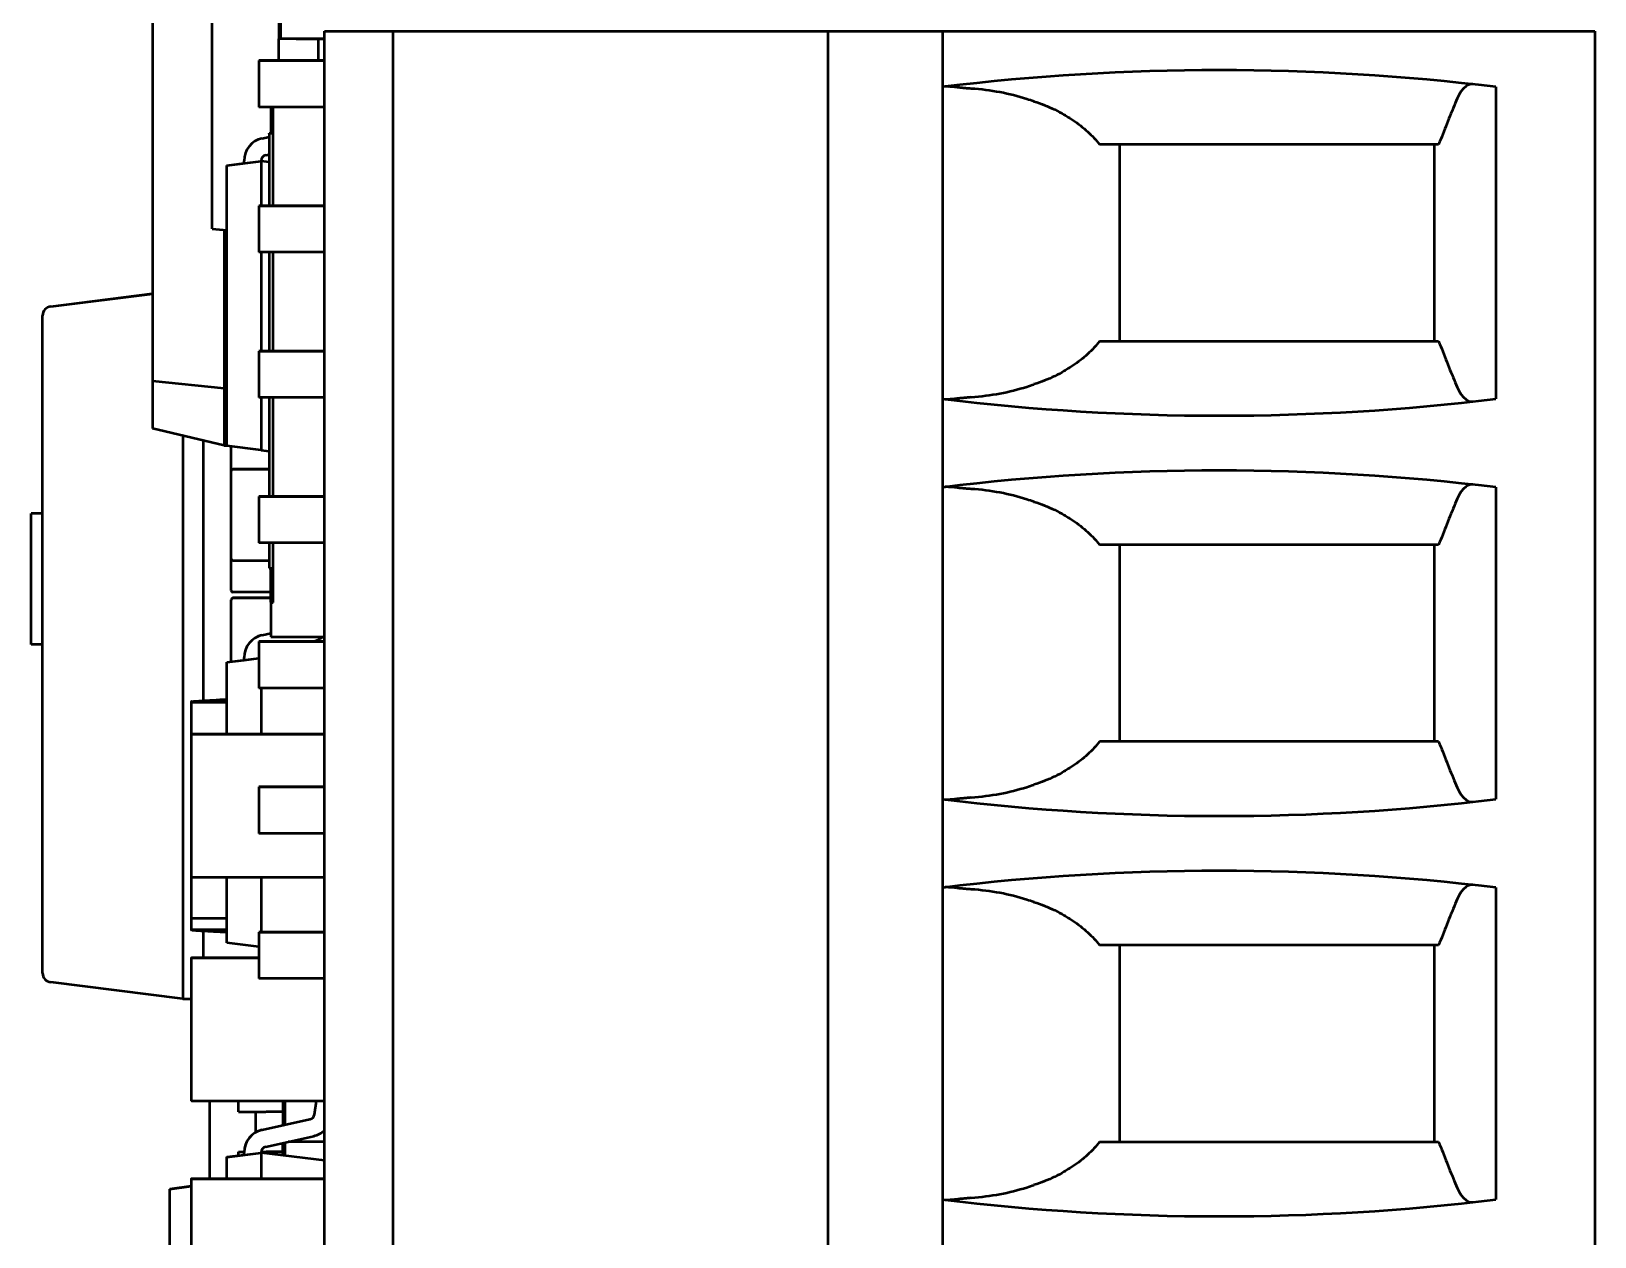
# Model space of a CAD drawing. Header units: millimetres. Extents: x 3100 to 5091, y 868 to 1900.
# Drawn here: x 3466.28 to 3479.94, y 1652.4 to 1662.94 of the extents above; entities that cross this region are included whole.
import ezdxf

# ---------------------------------------------------------------- set-up
doc = ezdxf.new("R2010")
doc.units = ezdxf.units.MM
doc.header["$LTSCALE"] = 1.8
doc.layers.add('외형선(ISO)', color=7, linetype='Continuous', lineweight=50)

msp = doc.modelspace()

# ---------------------------------------------------------------- linework, layer by layer
at = {"layer": '외형선(ISO)'}
for p, q in [((3467.337, 1664.936), (3467.337, 1659.876)), ((3467.857, 1661.21), (3467.857, 1664.081)), ((3468.441, 1663.544), (3468.441, 1662.87)), ((3468.455, 1663.544), (3468.455, 1662.87)), ((3468.84, 1662.936), (3469.14, 1662.936)), ((3468.84, 1648.736), (3468.84, 1662.936)), ((3469.14, 1662.936), (3469.44, 1662.936)), ((3469.44, 1648.736), (3469.44, 1662.936)), ((3469.44, 1662.936), (3473.24, 1662.936)), ((3473.24, 1648.736), (3473.24, 1662.936)), ((3473.24, 1662.936), (3473.74, 1662.936)), ((3473.74, 1662.936), (3473.94, 1662.936)), ((3473.94, 1662.936), (3474.24, 1662.936)), ((3474.24, 1662.936), (3479.94, 1662.936)), ((3474.24, 1662.936), (3474.24, 1648.736)), ((3479.94, 1662.936), (3479.94, 1648.736)), ((3468.455, 1662.87), (3468.441, 1662.87)), ((3468.441, 1662.68), (3468.441, 1662.87)), ((3468.591, 1662.87), (3468.455, 1662.87)), ((3468.84, 1662.87), (3468.787, 1662.87)), ((3468.787, 1662.68), (3468.787, 1662.87)), ((3468.84, 1662.68), (3468.266, 1662.68)), ((3468.266, 1662.68), (3468.84, 1662.68)), ((3468.266, 1662.68), (3468.266, 1662.274)), ((3468.266, 1662.68), (3468.266, 1662.68)), ((3468.266, 1662.68), (3468.84, 1662.68)), ((3468.84, 1662.68), (3468.266, 1662.68)), ((3468.266, 1662.68), (3468.266, 1662.68)), ((3468.266, 1662.68), (3468.266, 1662.68)), ((3479.076, 1662.45), (3479.076, 1659.723)), ((3468.84, 1662.274), (3468.266, 1662.274)), ((3468.372, 1662.274), (3468.372, 1662.044)), ((3468.392, 1662.043), (3468.392, 1662.274)), ((3468.294, 1662), (3468.357, 1662.014)), ((3468.294, 1662), (3468.357, 1662.014)), ((3468.294, 1662), (3468.357, 1662.014)), ((3468.294, 1662), (3468.357, 1662.014)), ((3468.294, 1662), (3468.357, 1662.014)), ((3468.294, 1662), (3468.357, 1662.014)), ((3468.294, 1662), (3468.357, 1662.014)), ((3468.294, 1662), (3468.357, 1662.014)), ((3468.357, 1662.044), (3468.372, 1662.044)), ((3468.357, 1662.043), (3468.357, 1662.044)), ((3468.392, 1662.043), (3468.357, 1662.043)), ((3468.357, 1662.043), (3468.357, 1661.41)), ((3468.372, 1662.044), (3468.392, 1662.044)), ((3468.392, 1661.41), (3468.392, 1662.043)), ((3475.79, 1660.226), (3475.79, 1661.946)), ((3478.54, 1660.226), (3478.54, 1661.946)), ((3467.987, 1661.764), (3468.287, 1661.8)), ((3468.137, 1661.805), (3468.137, 1661.805)), ((3468.137, 1661.782), (3468.137, 1661.805)), ((3468.137, 1661.805), (3468.137, 1661.805)), ((3468.137, 1661.805), (3468.137, 1661.805)), ((3468.137, 1661.805), (3468.137, 1661.805)), ((3468.137, 1661.805), (3468.137, 1661.805)), ((3468.137, 1661.805), (3468.137, 1661.805)), ((3468.137, 1661.805), (3468.137, 1661.805)), ((3468.137, 1661.782), (3468.287, 1661.801)), ((3468.287, 1661.801), (3468.287, 1661.805)), ((3468.287, 1661.8), (3468.287, 1661.801)), ((3468.357, 1661.793), (3468.287, 1661.801)), ((3468.357, 1661.792), (3468.287, 1661.8)), ((3468.287, 1661.8), (3468.287, 1661.41)), ((3468.327, 1661.854), (3468.357, 1661.86)), ((3467.987, 1661.764), (3468.137, 1661.783)), ((3467.987, 1659.311), (3467.987, 1661.764)), ((3467.987, 1661.764), (3467.987, 1661.764)), ((3468.84, 1661.41), (3468.266, 1661.41)), ((3468.266, 1661.41), (3468.84, 1661.41)), ((3468.266, 1661.41), (3468.266, 1661.004)), ((3468.266, 1661.41), (3468.266, 1661.41)), ((3468.266, 1661.41), (3468.84, 1661.41)), ((3468.84, 1661.41), (3468.266, 1661.41)), ((3468.266, 1661.41), (3468.266, 1661.41)), ((3468.266, 1661.41), (3468.266, 1661.41)), ((3467.857, 1661.21), (3467.987, 1661.196)), ((3467.962, 1661.198), (3467.962, 1659.814)), ((3468.84, 1661.004), (3468.266, 1661.004)), ((3468.287, 1661.004), (3468.287, 1660.14)), ((3468.357, 1661.004), (3468.357, 1660.14)), ((3468.392, 1660.14), (3468.392, 1661.004)), ((3466.447, 1660.53), (3467.337, 1660.643)), ((3466.447, 1660.53), (3467.337, 1660.642)), ((3466.377, 1660.45), (3466.377, 1660.451)), ((3466.377, 1654.701), (3466.377, 1660.45)), ((3468.84, 1660.14), (3468.266, 1660.14)), ((3468.266, 1660.14), (3468.84, 1660.14)), ((3468.266, 1660.14), (3468.266, 1659.734)), ((3468.266, 1660.14), (3468.266, 1660.14)), ((3468.266, 1660.14), (3468.84, 1660.14)), ((3468.84, 1660.14), (3468.266, 1660.14)), ((3468.266, 1660.14), (3468.266, 1660.14)), ((3468.266, 1660.14), (3468.266, 1660.14)), ((3467.962, 1659.814), (3467.337, 1659.876)), ((3467.337, 1659.876), (3467.337, 1659.464)), ((3467.962, 1659.814), (3467.962, 1659.314)), ((3467.987, 1659.814), (3467.962, 1659.814)), ((3468.84, 1659.734), (3468.266, 1659.734)), ((3468.287, 1659.734), (3468.287, 1659.274)), ((3468.357, 1659.734), (3468.357, 1658.87)), ((3468.392, 1658.87), (3468.392, 1659.734)), ((3467.962, 1659.314), (3467.337, 1659.464)), ((3467.603, 1659.4), (3467.603, 1654.476)), ((3467.783, 1657.084), (3467.783, 1659.357)), ((3467.962, 1659.314), (3467.987, 1659.314)), ((3468.287, 1659.274), (3467.987, 1659.311)), ((3468.025, 1659.093), (3468.025, 1659.306)), ((3468.287, 1659.274), (3468.357, 1659.266)), ((3468.025, 1659.093), (3468.025, 1659.093)), ((3468.025, 1658.325), (3468.025, 1659.093)), ((3468.357, 1659.109), (3468.041, 1659.109)), ((3468.041, 1659.109), (3468.357, 1659.109)), ((3468.041, 1659.109), (3468.041, 1659.109)), ((3468.357, 1659.109), (3468.041, 1659.109)), ((3468.041, 1659.109), (3468.041, 1659.109)), ((3479.076, 1658.95), (3479.076, 1656.223)), ((3468.84, 1658.87), (3468.266, 1658.87)), ((3468.266, 1658.87), (3468.84, 1658.87)), ((3468.266, 1658.87), (3468.266, 1658.464)), ((3468.266, 1658.87), (3468.266, 1658.87)), ((3468.266, 1658.87), (3468.84, 1658.87)), ((3468.84, 1658.87), (3468.266, 1658.87)), ((3468.266, 1658.87), (3468.266, 1658.87)), ((3468.266, 1658.87), (3468.266, 1658.87)), ((3466.377, 1658.719), (3466.277, 1658.719)), ((3466.277, 1658.719), (3466.277, 1658.719)), ((3466.377, 1658.719), (3466.277, 1658.719)), ((3466.277, 1657.576), (3466.277, 1658.719)), ((3466.377, 1658.719), (3466.277, 1658.719)), ((3466.277, 1658.719), (3466.277, 1658.719)), ((3466.377, 1658.719), (3466.277, 1658.719)), ((3466.277, 1658.719), (3466.277, 1658.719)), ((3468.84, 1658.464), (3468.266, 1658.464)), ((3468.357, 1658.464), (3468.357, 1658.243)), ((3468.392, 1658.243), (3468.392, 1658.464)), ((3475.79, 1656.726), (3475.79, 1658.446)), ((3478.54, 1656.726), (3478.54, 1658.446)), ((3468.025, 1658.048), (3468.025, 1658.325)), ((3468.041, 1658.309), (3468.357, 1658.309)), ((3468.357, 1658.243), (3468.392, 1658.243)), ((3468.372, 1657.944), (3468.372, 1658.243)), ((3468.392, 1657.943), (3468.392, 1658.243)), ((3468.025, 1657.967), (3468.025, 1657.967)), ((3468.025, 1657.426), (3468.025, 1657.967)), ((3468.372, 1658.032), (3468.041, 1658.032)), ((3468.372, 1657.983), (3468.041, 1657.983)), ((3468.041, 1657.983), (3468.372, 1657.983)), ((3468.041, 1657.983), (3468.041, 1657.983)), ((3468.372, 1657.983), (3468.041, 1657.983)), ((3468.041, 1657.983), (3468.041, 1657.983)), ((3468.372, 1657.944), (3468.392, 1657.944)), ((3468.372, 1657.944), (3468.372, 1657.943)), ((3468.372, 1657.943), (3468.392, 1657.943)), ((3468.372, 1657.943), (3468.372, 1657.643)), ((3466.377, 1657.576), (3466.277, 1657.576)), ((3468.84, 1657.6), (3468.266, 1657.6)), ((3468.266, 1657.6), (3468.84, 1657.6)), ((3468.266, 1657.6), (3468.266, 1657.194)), ((3468.266, 1657.6), (3468.266, 1657.6)), ((3468.266, 1657.6), (3468.84, 1657.6)), ((3468.84, 1657.6), (3468.266, 1657.6)), ((3468.266, 1657.6), (3468.266, 1657.6)), ((3468.266, 1657.6), (3468.266, 1657.6)), ((3468.294, 1657.657), (3468.372, 1657.674)), ((3468.294, 1657.657), (3468.372, 1657.674)), ((3468.294, 1657.657), (3468.372, 1657.674)), ((3468.294, 1657.657), (3468.372, 1657.674)), ((3468.294, 1657.657), (3468.372, 1657.674)), ((3468.294, 1657.657), (3468.372, 1657.674)), ((3468.294, 1657.657), (3468.372, 1657.674)), ((3468.294, 1657.657), (3468.372, 1657.674)), ((3468.372, 1657.643), (3468.84, 1657.643)), ((3468.732, 1657.6), (3468.746, 1657.603)), ((3467.987, 1657.42), (3468.266, 1657.455)), ((3467.987, 1657.421), (3468.137, 1657.439)), ((3467.987, 1657.42), (3467.987, 1657.421)), ((3467.987, 1656.792), (3467.987, 1657.42)), ((3468.137, 1657.462), (3468.137, 1657.462)), ((3468.137, 1657.461), (3468.137, 1657.462)), ((3468.137, 1657.462), (3468.137, 1657.462)), ((3468.137, 1657.462), (3468.137, 1657.462)), ((3468.137, 1657.462), (3468.137, 1657.462)), ((3468.137, 1657.462), (3468.137, 1657.462)), ((3468.137, 1657.461), (3468.137, 1657.461)), ((3468.137, 1657.439), (3468.137, 1657.461)), ((3468.137, 1657.439), (3468.266, 1657.455)), ((3468.84, 1657.194), (3468.266, 1657.194)), ((3468.287, 1657.194), (3468.287, 1656.792)), ((3467.675, 1657.072), (3467.675, 1657.071)), ((3467.675, 1657.071), (3467.675, 1656.787)), ((3467.68, 1657.071), (3467.987, 1657.071)), ((3467.675, 1656.786), (3467.675, 1655.546)), ((3467.68, 1656.791), (3467.68, 1656.792)), ((3467.68, 1656.792), (3468.84, 1656.792)), ((3468.84, 1656.791), (3467.68, 1656.791)), ((3468.84, 1656.33), (3468.266, 1656.33)), ((3468.266, 1656.33), (3468.266, 1655.924)), ((3468.266, 1656.33), (3468.266, 1656.33)), ((3468.266, 1656.33), (3468.84, 1656.33)), ((3468.266, 1656.33), (3468.266, 1656.33)), ((3468.266, 1656.33), (3468.84, 1656.33)), ((3468.84, 1656.33), (3468.266, 1656.33)), ((3468.266, 1656.33), (3468.266, 1656.33)), ((3468.84, 1655.924), (3468.266, 1655.924)), ((3467.675, 1655.546), (3467.675, 1655.184)), ((3467.68, 1655.541), (3468.84, 1655.541)), ((3467.987, 1654.968), (3467.987, 1655.541)), ((3468.287, 1655.541), (3468.287, 1655.06)), ((3479.076, 1655.45), (3479.076, 1652.723)), ((3467.675, 1655.184), (3467.675, 1655.081)), ((3467.987, 1655.179), (3467.68, 1655.179)), ((3467.987, 1655.081), (3467.68, 1655.081)), ((3467.783, 1654.836), (3467.783, 1655.069)), ((3468.266, 1654.933), (3467.987, 1654.968)), ((3468.84, 1655.06), (3468.266, 1655.06)), ((3468.266, 1655.06), (3468.266, 1655.06)), ((3468.266, 1655.06), (3468.266, 1655.06)), ((3468.266, 1655.06), (3468.266, 1655.06)), ((3468.266, 1655.06), (3468.266, 1654.654)), ((3468.266, 1655.06), (3468.84, 1655.06)), ((3468.84, 1655.06), (3468.266, 1655.06)), ((3468.266, 1655.06), (3468.84, 1655.06)), ((3467.675, 1654.831), (3467.675, 1653.591)), ((3468.266, 1654.836), (3467.68, 1654.836)), ((3467.68, 1654.836), (3467.68, 1654.836)), ((3467.68, 1654.836), (3468.266, 1654.836)), ((3475.79, 1653.226), (3475.79, 1654.946)), ((3478.54, 1653.226), (3478.54, 1654.946)), ((3467.603, 1654.476), (3466.447, 1654.622)), ((3468.84, 1654.654), (3468.266, 1654.654)), ((3467.603, 1654.476), (3467.675, 1654.476)), ((3467.68, 1653.586), (3468.84, 1653.586)), ((3467.837, 1652.905), (3467.837, 1653.586)), ((3468.087, 1653.49), (3468.087, 1653.586)), ((3468.237, 1653.49), (3468.237, 1653.309)), ((3468.475, 1653.49), (3468.329, 1653.49)), ((3468.475, 1653.586), (3468.475, 1653.371)), ((3468.495, 1653.376), (3468.495, 1653.586)), ((3468.752, 1653.466), (3468.769, 1653.586)), ((3468.294, 1653.331), (3468.713, 1653.424)), ((3468.294, 1653.331), (3468.713, 1653.424)), ((3468.294, 1653.331), (3468.713, 1653.424)), ((3468.294, 1653.331), (3468.713, 1653.424)), ((3468.294, 1653.331), (3468.713, 1653.424)), ((3468.294, 1653.331), (3468.713, 1653.424)), ((3468.294, 1653.331), (3468.713, 1653.424)), ((3468.294, 1653.331), (3468.713, 1653.424)), ((3468.327, 1653.184), (3468.746, 1653.277)), ((3468.475, 1653.109), (3468.475, 1653.217)), ((3468.495, 1653.106), (3468.495, 1653.222)), ((3468.84, 1653.228), (3468.522, 1653.228)), ((3467.987, 1653.094), (3468.287, 1653.131)), ((3467.987, 1653.095), (3468.137, 1653.113)), ((3467.987, 1653.094), (3467.987, 1653.095)), ((3467.987, 1652.905), (3467.987, 1653.094)), ((3468.087, 1653.14), (3468.138, 1653.14)), ((3468.087, 1653.107), (3468.087, 1653.14)), ((3468.137, 1653.135), (3468.137, 1653.136)), ((3468.137, 1653.136), (3468.137, 1653.136)), ((3468.137, 1653.136), (3468.137, 1653.136)), ((3468.137, 1653.136), (3468.137, 1653.136)), ((3468.137, 1653.136), (3468.137, 1653.136)), ((3468.137, 1653.135), (3468.137, 1653.135)), ((3468.137, 1653.113), (3468.137, 1653.135)), ((3468.137, 1653.135), (3468.137, 1653.135)), ((3468.137, 1653.113), (3468.287, 1653.131)), ((3468.287, 1653.131), (3468.287, 1653.135)), ((3468.84, 1653.064), (3468.287, 1653.132)), ((3468.287, 1653.131), (3468.287, 1653.131)), ((3468.84, 1653.063), (3468.287, 1653.131)), ((3468.287, 1653.131), (3468.287, 1652.905)), ((3468.475, 1653.14), (3468.329, 1653.14)), ((3468.334, 1653.14), (3468.475, 1653.14)), ((3467.487, 1652.813), (3467.675, 1652.839)), ((3467.675, 1652.839), (3467.487, 1652.813)), ((3467.487, 1651.374), (3467.487, 1652.813)), ((3467.487, 1652.813), (3467.487, 1652.813)), ((3467.675, 1652.9), (3467.675, 1651.66)), ((3468.84, 1652.905), (3467.68, 1652.905)), ((3467.68, 1652.905), (3467.68, 1652.905)), ((3467.68, 1652.905), (3468.84, 1652.905))]:
    msp.add_line(p, q, dxfattribs=at)
for centre, radius, start, end in [((3476.66, 1642.596), 20, 83.062, 96.9498), ((3468.337, 1661.805), 0.2, 102.5361, 180), ((3468.337, 1661.805), 0.2, 102.5361, 180), ((3468.337, 1661.805), 0.2, 102.5361, 180), ((3468.337, 1661.805), 0.2, 102.5361, 180), ((3468.337, 1661.805), 0.2, 102.5361, 180), ((3468.337, 1661.805), 0.2, 102.5361, 180), ((3468.337, 1661.805), 0.2, 102.5361, 180), ((3468.337, 1661.805), 0.2, 102.5361, 180), ((3468.337, 1661.805), 0.05, 102.5361, 180), ((3476.66, 1679.576), 20, 263.0502, 276.938), ((3468.041, 1659.093), 0.016, 90, 180), ((3468.041, 1659.093), 0.016, 90, 180), ((3476.66, 1639.096), 20, 83.062, 96.9498), ((3468.041, 1658.325), 0.016, 180, 270), ((3468.041, 1658.048), 0.016, 180, 270), ((3468.041, 1657.967), 0.016, 90, 180), ((3468.041, 1657.967), 0.016, 90, 180), ((3468.337, 1657.461), 0.2, 102.5361, 180), ((3468.337, 1657.461), 0.2, 102.5361, 180), ((3468.337, 1657.462), 0.2, 102.5361, 180), ((3468.337, 1657.462), 0.2, 102.5361, 180), ((3468.337, 1657.462), 0.2, 102.5361, 180), ((3468.337, 1657.462), 0.2, 102.5361, 180), ((3468.337, 1657.462), 0.2, 102.5361, 180), ((3468.337, 1657.462), 0.2, 102.5361, 180), ((3468.703, 1657.799), 0.2, 282.5361, 309.1219), ((3476.66, 1676.076), 20, 263.0502, 276.938), ((3467.68, 1655.546), 0.005, 180, 270.0199), ((3476.66, 1635.596), 20, 83.062, 96.9498), ((3467.68, 1653.591), 0.005, 180, 270.0199), ((3468.703, 1653.473), 0.05, 282.5361, 352), ((3468.703, 1653.473), 0.05, 282.5361, 352), ((3468.703, 1653.473), 0.05, 282.5361, 352), ((3468.703, 1653.473), 0.05, 282.5361, 352), ((3468.703, 1653.473), 0.05, 282.5361, 352), ((3468.703, 1653.473), 0.05, 282.5361, 352), ((3468.703, 1653.473), 0.05, 282.5361, 352), ((3468.703, 1653.473), 0.05, 282.5361, 352), ((3468.337, 1653.135), 0.2, 102.5361, 180), ((3468.337, 1653.135), 0.2, 102.5361, 180), ((3468.337, 1653.136), 0.2, 102.5361, 180), ((3468.337, 1653.135), 0.2, 102.5361, 180), ((3468.337, 1653.136), 0.2, 102.5361, 180), ((3468.337, 1653.136), 0.2, 102.5361, 180), ((3468.337, 1653.136), 0.2, 102.5361, 180), ((3468.337, 1653.136), 0.2, 102.5361, 180), ((3468.703, 1653.473), 0.2, 282.5361, 313.477), ((3468.337, 1653.135), 0.05, 102.5361, 180), ((3476.66, 1672.576), 20, 263.0502, 276.938)]:
    msp.add_arc(centre, radius, start, end, dxfattribs=at)
for centre, major_axis, ratio, start_param, end_param in [((3478.873, 1661.467), (-0.008, 1.007), 0.265469, 6.251531, 6.862917), ((3474.08, 1661.325), (-1.662, -0.285), 0.648616, 4.035739, 4.353534), ((3467.412, 1642.596), (-22.877, 0), 0.914642, 4.372426, 4.375396), ((3466.457, 1660.45), (-0.08, 0), 0.99981, 4.83818, 6.283185), ((3466.457, 1660.451), (0, 0.08), 0.99981, 0.125791, 1.570796), ((3474.08, 1660.848), (-1.662, 0.285), 0.648616, 1.929651, 2.247447), ((3467.412, 1679.576), (-22.877, 0), 0.914642, 1.907789, 1.910759), ((3478.873, 1660.706), (-0.008, -1.007), 0.265469, 5.703454, 6.31484), ((3474.08, 1657.825), (-1.662, -0.285), 0.648616, 4.035739, 4.353534), ((3478.873, 1657.967), (-0.008, 1.007), 0.265469, 6.251531, 6.862917), ((3467.412, 1639.096), (-22.877, 0), 0.914642, 4.372426, 4.375396), ((3474.08, 1657.348), (-1.662, 0.285), 0.648616, 1.929651, 2.247447), ((3467.412, 1676.076), (-22.877, 0), 0.914642, 1.907789, 1.910759), ((3478.873, 1657.206), (-0.008, -1.007), 0.265469, 5.703454, 6.31484), ((3474.08, 1654.325), (-1.662, -0.285), 0.648616, 4.035739, 4.353534), ((3478.873, 1654.467), (-0.008, 1.007), 0.265469, 6.251531, 6.862917), ((3467.412, 1635.596), (-22.877, 0), 0.914642, 4.372426, 4.375396), ((3714.109, 1901.806), (-246.43, -246.73), 0.000136, 0.000157, 0.001646), ((3466.457, 1654.701), (0, 0.08), 0.99981, 1.570796, 3.015802), ((3468.337, 1653.49), (-0.25, 0), 0.00019, 0, 1.53589), ((3468.337, 1653.14), (-0.25, 0), 0.00019, 0, 0.643865), ((3468.337, 1653.14), (0.1, 0), 0.00019, 4.191682, 4.677482), ((3468.337, 1653.14), (-0.25, 0), 0.00019, 1.37045, 1.53589), ((3474.08, 1653.848), (-1.662, 0.285), 0.648616, 1.929651, 2.247447), ((3467.412, 1672.576), (-22.877, 0), 0.914642, 1.907789, 1.910759), ((3478.873, 1653.706), (-0.008, -1.007), 0.265469, 5.703454, 6.31484)]:
    msp.add_ellipse(centre, major_axis=major_axis, ratio=ratio, start_param=start_param, end_param=end_param, dxfattribs=at)
for points in [[(3468.787, 1662.87), (3468.787, 1662.87), (3468.442, 1662.87), (3468.441, 1662.87)], [(3468.591, 1662.87), (3468.602, 1662.87), (3468.742, 1662.87), (3468.84, 1662.87)], [(3467.68, 1655.076), (3467.678, 1655.076), (3467.675, 1655.079), (3467.675, 1655.081)]]:
    msp.add_open_spline(points, degree=3, dxfattribs=at)
for points, knots in [([(3474.49, 1662.434), (3474.476, 1662.435), (3474.463, 1662.436), (3474.45, 1662.437), (3474.444, 1662.438), (3474.437, 1662.438), (3474.431, 1662.439), (3474.425, 1662.44), (3474.419, 1662.44), (3474.413, 1662.441), (3474.401, 1662.442), (3474.389, 1662.443), (3474.378, 1662.444), (3474.367, 1662.446), (3474.357, 1662.447), (3474.347, 1662.448), (3474.337, 1662.449), (3474.328, 1662.45), (3474.319, 1662.45), (3474.315, 1662.451), (3474.311, 1662.451), (3474.307, 1662.451), (3474.303, 1662.452), (3474.299, 1662.452), (3474.296, 1662.452), (3474.288, 1662.453), (3474.282, 1662.453), (3474.276, 1662.453), (3474.27, 1662.453), (3474.265, 1662.452), (3474.26, 1662.452)], [0.125716, 0.125716, 0.125716, 0.125716, 0.1735105, 0.1735105, 0.1735105, 0.1972868, 0.1972868, 0.1972868, 0.2211022, 0.2211022, 0.2211022, 0.2689459, 0.2689459, 0.2689459, 0.3168849, 0.3168849, 0.3168849, 0.3646899, 0.3646899, 0.3646899, 0.3884782, 0.3884782, 0.3884782, 0.4122764, 0.4122764, 0.4122764, 0.46011, 0.46011, 0.46011, 0.5080516, 0.5080516, 0.5080516, 0.5080516]), ([(3475.04, 1662.323), (3475.072, 1662.313), (3475.103, 1662.302), (3475.133, 1662.29), (3475.164, 1662.278), (3475.193, 1662.265), (3475.221, 1662.251), (3475.249, 1662.237), (3475.276, 1662.223), (3475.302, 1662.208), (3475.315, 1662.201), (3475.328, 1662.193), (3475.34, 1662.186), (3475.353, 1662.178), (3475.365, 1662.17), (3475.377, 1662.162), (3475.401, 1662.146), (3475.424, 1662.129), (3475.445, 1662.112), (3475.467, 1662.095), (3475.488, 1662.077), (3475.508, 1662.059), (3475.527, 1662.041), (3475.546, 1662.023), (3475.564, 1662.004), (3475.581, 1661.985), (3475.598, 1661.966), (3475.613, 1661.946)], [0.1451984, 0.1451984, 0.1451984, 0.1451984, 0.2603351, 0.2603351, 0.2603351, 0.3755929, 0.3755929, 0.3755929, 0.4905301, 0.4905301, 0.4905301, 0.5477255, 0.5477255, 0.5477255, 0.6048945, 0.6048945, 0.6048945, 0.7195328, 0.7195328, 0.7195328, 0.8344442, 0.8344442, 0.8344442, 0.9494087, 0.9494087, 0.9494087, 1.0641462, 1.0641462, 1.0641462, 1.0641462]), ([(3478.72, 1662.308), (3478.708, 1662.278), (3478.696, 1662.248), (3478.684, 1662.218), (3478.672, 1662.188), (3478.66, 1662.158), (3478.648, 1662.127), (3478.636, 1662.097), (3478.624, 1662.067), (3478.612, 1662.037), (3478.6, 1662.007), (3478.588, 1661.977), (3478.576, 1661.946)], [27.3487746, 27.3487746, 27.3487746, 27.3487746, 27.5141397, 27.5141397, 27.5141397, 27.6795053, 27.6795053, 27.6795053, 27.8448716, 27.8448716, 27.8448716, 28.0102384, 28.0102384, 28.0102384, 28.0102384]), ([(3475.613, 1660.226), (3475.598, 1660.207), (3475.581, 1660.188), (3475.564, 1660.169), (3475.546, 1660.15), (3475.527, 1660.131), (3475.508, 1660.113), (3475.488, 1660.095), (3475.467, 1660.078), (3475.445, 1660.061), (3475.424, 1660.043), (3475.401, 1660.027), (3475.377, 1660.011), (3475.365, 1660.003), (3475.353, 1659.995), (3475.34, 1659.987), (3475.328, 1659.979), (3475.315, 1659.972), (3475.302, 1659.964), (3475.276, 1659.95), (3475.249, 1659.935), (3475.221, 1659.922), (3475.193, 1659.908), (3475.164, 1659.895), (3475.133, 1659.883), (3475.103, 1659.871), (3475.072, 1659.86), (3475.04, 1659.85)], [0.5896293, 0.5896293, 0.5896293, 0.5896293, 0.7043669, 0.7043669, 0.7043669, 0.8193314, 0.8193314, 0.8193314, 0.9342428, 0.9342428, 0.9342428, 1.048881, 1.048881, 1.048881, 1.1060499, 1.1060499, 1.1060499, 1.1632454, 1.1632454, 1.1632454, 1.2781827, 1.2781827, 1.2781827, 1.3934405, 1.3934405, 1.3934405, 1.5085772, 1.5085772, 1.5085772, 1.5085772]), ([(3478.576, 1660.226), (3478.588, 1660.196), (3478.6, 1660.166), (3478.612, 1660.136), (3478.624, 1660.106), (3478.636, 1660.076), (3478.648, 1660.045), (3478.66, 1660.015), (3478.672, 1659.985), (3478.684, 1659.955), (3478.696, 1659.925), (3478.708, 1659.895), (3478.72, 1659.865)], [11.3358505, 11.3358505, 11.3358505, 11.3358505, 11.5012174, 11.5012174, 11.5012174, 11.6665836, 11.6665836, 11.6665836, 11.8319493, 11.8319493, 11.8319493, 11.9973143, 11.9973143, 11.9973143, 11.9973143]), ([(3474.26, 1659.721), (3474.265, 1659.72), (3474.27, 1659.72), (3474.276, 1659.72), (3474.282, 1659.72), (3474.288, 1659.72), (3474.296, 1659.721), (3474.299, 1659.721), (3474.303, 1659.721), (3474.307, 1659.721), (3474.311, 1659.722), (3474.315, 1659.722), (3474.319, 1659.722), (3474.328, 1659.723), (3474.337, 1659.724), (3474.347, 1659.725), (3474.357, 1659.726), (3474.367, 1659.727), (3474.378, 1659.728), (3474.389, 1659.73), (3474.401, 1659.731), (3474.413, 1659.732), (3474.419, 1659.733), (3474.425, 1659.733), (3474.431, 1659.734), (3474.437, 1659.734), (3474.444, 1659.735), (3474.45, 1659.735), (3474.463, 1659.737), (3474.476, 1659.738), (3474.49, 1659.739)], [0.0672172, 0.0672172, 0.0672172, 0.0672172, 0.1151588, 0.1151588, 0.1151588, 0.1629924, 0.1629924, 0.1629924, 0.1867906, 0.1867906, 0.1867906, 0.2105789, 0.2105789, 0.2105789, 0.2583839, 0.2583839, 0.2583839, 0.3063229, 0.3063229, 0.3063229, 0.3541665, 0.3541665, 0.3541665, 0.377982, 0.377982, 0.377982, 0.4017583, 0.4017583, 0.4017583, 0.4495528, 0.4495528, 0.4495528, 0.4495528]), ([(3474.49, 1658.934), (3474.476, 1658.935), (3474.463, 1658.936), (3474.45, 1658.937), (3474.444, 1658.938), (3474.437, 1658.938), (3474.431, 1658.939), (3474.425, 1658.94), (3474.419, 1658.94), (3474.413, 1658.941), (3474.401, 1658.942), (3474.389, 1658.943), (3474.378, 1658.944), (3474.367, 1658.946), (3474.357, 1658.947), (3474.347, 1658.948), (3474.337, 1658.949), (3474.328, 1658.95), (3474.319, 1658.95), (3474.315, 1658.951), (3474.311, 1658.951), (3474.307, 1658.951), (3474.303, 1658.952), (3474.299, 1658.952), (3474.296, 1658.952), (3474.288, 1658.953), (3474.282, 1658.953), (3474.276, 1658.953), (3474.27, 1658.953), (3474.265, 1658.952), (3474.26, 1658.952)], [0.125716, 0.125716, 0.125716, 0.125716, 0.1735105, 0.1735105, 0.1735105, 0.1972868, 0.1972868, 0.1972868, 0.2211022, 0.2211022, 0.2211022, 0.2689459, 0.2689459, 0.2689459, 0.3168849, 0.3168849, 0.3168849, 0.3646899, 0.3646899, 0.3646899, 0.3884782, 0.3884782, 0.3884782, 0.4122764, 0.4122764, 0.4122764, 0.46011, 0.46011, 0.46011, 0.5080516, 0.5080516, 0.5080516, 0.5080516]), ([(3475.04, 1658.823), (3475.072, 1658.813), (3475.103, 1658.802), (3475.133, 1658.79), (3475.164, 1658.778), (3475.193, 1658.765), (3475.221, 1658.751), (3475.249, 1658.737), (3475.276, 1658.723), (3475.302, 1658.708), (3475.315, 1658.701), (3475.328, 1658.693), (3475.34, 1658.686), (3475.353, 1658.678), (3475.365, 1658.67), (3475.377, 1658.662), (3475.401, 1658.646), (3475.424, 1658.629), (3475.445, 1658.612), (3475.467, 1658.595), (3475.488, 1658.577), (3475.508, 1658.559), (3475.527, 1658.541), (3475.546, 1658.523), (3475.564, 1658.504), (3475.581, 1658.485), (3475.598, 1658.466), (3475.613, 1658.446)], [0.1451984, 0.1451984, 0.1451984, 0.1451984, 0.2603351, 0.2603351, 0.2603351, 0.3755929, 0.3755929, 0.3755929, 0.4905301, 0.4905301, 0.4905301, 0.5477255, 0.5477255, 0.5477255, 0.6048945, 0.6048945, 0.6048945, 0.7195328, 0.7195328, 0.7195328, 0.8344442, 0.8344442, 0.8344442, 0.9494087, 0.9494087, 0.9494087, 1.0641462, 1.0641462, 1.0641462, 1.0641462]), ([(3478.72, 1658.808), (3478.708, 1658.778), (3478.696, 1658.748), (3478.684, 1658.718), (3478.672, 1658.688), (3478.66, 1658.658), (3478.648, 1658.627), (3478.636, 1658.597), (3478.624, 1658.567), (3478.612, 1658.537), (3478.6, 1658.507), (3478.588, 1658.477), (3478.576, 1658.446)], [27.3487746, 27.3487746, 27.3487746, 27.3487746, 27.5141397, 27.5141397, 27.5141397, 27.6795053, 27.6795053, 27.6795053, 27.8448716, 27.8448716, 27.8448716, 28.0102384, 28.0102384, 28.0102384, 28.0102384]), ([(3467.68, 1657.077), (3467.679, 1657.077), (3467.677, 1657.076), (3467.676, 1657.075), (3467.676, 1657.074), (3467.676, 1657.074), (3467.676, 1657.073), (3467.675, 1657.073), (3467.675, 1657.073), (3467.675, 1657.073), (3467.675, 1657.072), (3467.675, 1657.072), (3467.675, 1657.072), (3467.675, 1657.072), (3467.675, 1657.072), (3467.675, 1657.072), (3467.675, 1657.072), (3467.675, 1657.072), (3467.675, 1657.072), (3467.675, 1657.072), (3467.675, 1657.072), (3467.675, 1657.072)], [0.0000203812, 0.0000203812, 0.0000203812, 0.0000203812, 0.0004738719, 0.0004738719, 0.0004738719, 0.0007108064, 0.0007108064, 0.0007108064, 0.0008292737, 0.0008292737, 0.0008292737, 0.0008885073, 0.0008885073, 0.0008885073, 0.0009181242, 0.0009181242, 0.0009181242, 0.0009329326, 0.0009329326, 0.0009329326, 0.000947741, 0.000947741, 0.000947741, 0.000947741]), ([(3467.68, 1657.077), (3467.681, 1657.077), (3467.681, 1657.077), (3467.684, 1657.077), (3467.686, 1657.077), (3467.691, 1657.078), (3467.692, 1657.078), (3467.695, 1657.078), (3467.697, 1657.078), (3467.703, 1657.079), (3467.708, 1657.079), (3467.718, 1657.08), (3467.723, 1657.08), (3467.74, 1657.081), (3467.751, 1657.082), (3467.796, 1657.085), (3467.83, 1657.087), (3467.905, 1657.092), (3467.946, 1657.094), (3467.987, 1657.095)], [0, 0, 0, 0, 0.00393449, 0.00393449, 0.00690129, 0.00690129, 0.00770086, 0.00770086, 0.00849379, 0.00849379, 0.01010357, 0.01010357, 0.01168245, 0.01168245, 0.01507668, 0.01507668, 0.02524566, 0.02524566, 0.03762738, 0.03762738, 0.03762738, 0.03762738]), ([(3467.68, 1656.791), (3467.679, 1656.791), (3467.677, 1656.791), (3467.676, 1656.79), (3467.676, 1656.789), (3467.676, 1656.789), (3467.676, 1656.788), (3467.675, 1656.788), (3467.675, 1656.788), (3467.675, 1656.787), (3467.675, 1656.787), (3467.675, 1656.787), (3467.675, 1656.787), (3467.675, 1656.787), (3467.675, 1656.787), (3467.675, 1656.787), (3467.675, 1656.787), (3467.675, 1656.787), (3467.675, 1656.787), (3467.675, 1656.787), (3467.675, 1656.787), (3467.675, 1656.786)], [0.0000000028, 0.0000000028, 0.0000000028, 0.0000000028, 0.0004738719, 0.0004738719, 0.0004738719, 0.0007108064, 0.0007108064, 0.0007108064, 0.0008292737, 0.0008292737, 0.0008292737, 0.0008885073, 0.0008885073, 0.0008885073, 0.0009181242, 0.0009181242, 0.0009181242, 0.0009329326, 0.0009329326, 0.0009329326, 0.000947741, 0.000947741, 0.000947741, 0.000947741]), ([(3475.613, 1656.726), (3475.598, 1656.707), (3475.581, 1656.688), (3475.564, 1656.669), (3475.546, 1656.65), (3475.527, 1656.631), (3475.508, 1656.613), (3475.488, 1656.595), (3475.467, 1656.578), (3475.445, 1656.561), (3475.424, 1656.543), (3475.401, 1656.527), (3475.377, 1656.511), (3475.365, 1656.503), (3475.353, 1656.495), (3475.34, 1656.487), (3475.328, 1656.479), (3475.315, 1656.472), (3475.302, 1656.464), (3475.276, 1656.45), (3475.249, 1656.435), (3475.221, 1656.422), (3475.193, 1656.408), (3475.164, 1656.395), (3475.133, 1656.383), (3475.103, 1656.371), (3475.072, 1656.36), (3475.04, 1656.35)], [0.5896293, 0.5896293, 0.5896293, 0.5896293, 0.7043669, 0.7043669, 0.7043669, 0.8193314, 0.8193314, 0.8193314, 0.9342428, 0.9342428, 0.9342428, 1.048881, 1.048881, 1.048881, 1.1060499, 1.1060499, 1.1060499, 1.1632454, 1.1632454, 1.1632454, 1.2781827, 1.2781827, 1.2781827, 1.3934405, 1.3934405, 1.3934405, 1.5085772, 1.5085772, 1.5085772, 1.5085772]), ([(3478.576, 1656.726), (3478.588, 1656.696), (3478.6, 1656.666), (3478.612, 1656.636), (3478.624, 1656.606), (3478.636, 1656.576), (3478.648, 1656.545), (3478.66, 1656.515), (3478.672, 1656.485), (3478.684, 1656.455), (3478.696, 1656.425), (3478.708, 1656.395), (3478.72, 1656.365)], [11.3358505, 11.3358505, 11.3358505, 11.3358505, 11.5012174, 11.5012174, 11.5012174, 11.6665836, 11.6665836, 11.6665836, 11.8319493, 11.8319493, 11.8319493, 11.9973143, 11.9973143, 11.9973143, 11.9973143]), ([(3474.26, 1656.221), (3474.265, 1656.22), (3474.27, 1656.22), (3474.276, 1656.22), (3474.282, 1656.22), (3474.288, 1656.22), (3474.296, 1656.221), (3474.299, 1656.221), (3474.303, 1656.221), (3474.307, 1656.221), (3474.311, 1656.222), (3474.315, 1656.222), (3474.319, 1656.222), (3474.328, 1656.223), (3474.337, 1656.224), (3474.347, 1656.225), (3474.357, 1656.226), (3474.367, 1656.227), (3474.378, 1656.228), (3474.389, 1656.23), (3474.401, 1656.231), (3474.413, 1656.232), (3474.419, 1656.233), (3474.425, 1656.233), (3474.431, 1656.234), (3474.437, 1656.234), (3474.444, 1656.235), (3474.45, 1656.235), (3474.463, 1656.237), (3474.476, 1656.238), (3474.49, 1656.239)], [0.0672172, 0.0672172, 0.0672172, 0.0672172, 0.1151588, 0.1151588, 0.1151588, 0.1629924, 0.1629924, 0.1629924, 0.1867906, 0.1867906, 0.1867906, 0.2105789, 0.2105789, 0.2105789, 0.2583839, 0.2583839, 0.2583839, 0.3063229, 0.3063229, 0.3063229, 0.3541665, 0.3541665, 0.3541665, 0.377982, 0.377982, 0.377982, 0.4017583, 0.4017583, 0.4017583, 0.4495528, 0.4495528, 0.4495528, 0.4495528]), ([(3474.49, 1655.434), (3474.476, 1655.435), (3474.463, 1655.436), (3474.45, 1655.437), (3474.444, 1655.438), (3474.437, 1655.438), (3474.431, 1655.439), (3474.425, 1655.44), (3474.419, 1655.44), (3474.413, 1655.441), (3474.401, 1655.442), (3474.389, 1655.443), (3474.378, 1655.444), (3474.367, 1655.446), (3474.357, 1655.447), (3474.347, 1655.448), (3474.337, 1655.449), (3474.328, 1655.45), (3474.319, 1655.45), (3474.315, 1655.451), (3474.311, 1655.451), (3474.307, 1655.451), (3474.303, 1655.452), (3474.299, 1655.452), (3474.296, 1655.452), (3474.288, 1655.453), (3474.282, 1655.453), (3474.276, 1655.453), (3474.27, 1655.453), (3474.265, 1655.452), (3474.26, 1655.452)], [0.125716, 0.125716, 0.125716, 0.125716, 0.1735105, 0.1735105, 0.1735105, 0.1972868, 0.1972868, 0.1972868, 0.2211022, 0.2211022, 0.2211022, 0.2689459, 0.2689459, 0.2689459, 0.3168849, 0.3168849, 0.3168849, 0.3646899, 0.3646899, 0.3646899, 0.3884782, 0.3884782, 0.3884782, 0.4122764, 0.4122764, 0.4122764, 0.46011, 0.46011, 0.46011, 0.5080516, 0.5080516, 0.5080516, 0.5080516]), ([(3475.04, 1655.323), (3475.072, 1655.313), (3475.103, 1655.302), (3475.133, 1655.29), (3475.164, 1655.278), (3475.193, 1655.265), (3475.221, 1655.251), (3475.249, 1655.237), (3475.276, 1655.223), (3475.302, 1655.208), (3475.315, 1655.201), (3475.328, 1655.193), (3475.34, 1655.186), (3475.353, 1655.178), (3475.365, 1655.17), (3475.377, 1655.162), (3475.401, 1655.146), (3475.424, 1655.129), (3475.445, 1655.112), (3475.467, 1655.095), (3475.488, 1655.077), (3475.508, 1655.059), (3475.527, 1655.041), (3475.546, 1655.023), (3475.564, 1655.004), (3475.581, 1654.985), (3475.598, 1654.966), (3475.613, 1654.946)], [0.1451984, 0.1451984, 0.1451984, 0.1451984, 0.2603351, 0.2603351, 0.2603351, 0.3755929, 0.3755929, 0.3755929, 0.4905301, 0.4905301, 0.4905301, 0.5477255, 0.5477255, 0.5477255, 0.6048945, 0.6048945, 0.6048945, 0.7195328, 0.7195328, 0.7195328, 0.8344442, 0.8344442, 0.8344442, 0.9494087, 0.9494087, 0.9494087, 1.0641462, 1.0641462, 1.0641462, 1.0641462]), ([(3478.72, 1655.308), (3478.708, 1655.278), (3478.696, 1655.248), (3478.684, 1655.218), (3478.672, 1655.188), (3478.66, 1655.158), (3478.648, 1655.127), (3478.636, 1655.097), (3478.624, 1655.067), (3478.612, 1655.037), (3478.6, 1655.007), (3478.588, 1654.977), (3478.576, 1654.946)], [27.3487746, 27.3487746, 27.3487746, 27.3487746, 27.5141397, 27.5141397, 27.5141397, 27.6795053, 27.6795053, 27.6795053, 27.8448716, 27.8448716, 27.8448716, 28.0102384, 28.0102384, 28.0102384, 28.0102384]), ([(3467.675, 1655.184), (3467.675, 1655.184), (3467.675, 1655.184), (3467.675, 1655.184), (3467.675, 1655.182), (3467.677, 1655.179), (3467.68, 1655.179)], [-0.0000046349, -0.0000046349, -0.0000046349, -0.0000046349, 0.0000103556, 0.0000103556, 0.0000103556, 0.0009547571, 0.0009547571, 0.0009547571, 0.0009547571]), ([(3467.987, 1655.058), (3467.948, 1655.059), (3467.908, 1655.061), (3467.837, 1655.065), (3467.805, 1655.067), (3467.757, 1655.07), (3467.741, 1655.072), (3467.72, 1655.073), (3467.715, 1655.073), (3467.706, 1655.074), (3467.702, 1655.074), (3467.696, 1655.075), (3467.694, 1655.075), (3467.69, 1655.075), (3467.688, 1655.076), (3467.685, 1655.076), (3467.684, 1655.076), (3467.682, 1655.076), (3467.681, 1655.076), (3467.68, 1655.076), (3467.68, 1655.076), (3467.68, 1655.076)], [0.10019448, 0.10019448, 0.10019448, 0.10019448, 0.11210528, 0.11210528, 0.12161503, 0.12161503, 0.12654003, 0.12654003, 0.1280703, 0.1280703, 0.12944675, 0.12944675, 0.13023843, 0.13023843, 0.13183594, 0.13183594, 0.13341029, 0.13341029, 0.13742504, 0.13742504, 0.13782376, 0.13782376, 0.13782376, 0.13782376]), ([(3467.68, 1654.836), (3467.679, 1654.836), (3467.677, 1654.835), (3467.676, 1654.834), (3467.676, 1654.833), (3467.676, 1654.833), (3467.676, 1654.832), (3467.675, 1654.832), (3467.675, 1654.832), (3467.675, 1654.832), (3467.675, 1654.831), (3467.675, 1654.831), (3467.675, 1654.831), (3467.675, 1654.831), (3467.675, 1654.831), (3467.675, 1654.831), (3467.675, 1654.831), (3467.675, 1654.831), (3467.675, 1654.831), (3467.675, 1654.831), (3467.675, 1654.831), (3467.675, 1654.831)], [0.0000000028, 0.0000000028, 0.0000000028, 0.0000000028, 0.0004738719, 0.0004738719, 0.0004738719, 0.0007108064, 0.0007108064, 0.0007108064, 0.0008292737, 0.0008292737, 0.0008292737, 0.0008885073, 0.0008885073, 0.0008885073, 0.0009181242, 0.0009181242, 0.0009181242, 0.0009329326, 0.0009329326, 0.0009329326, 0.000947741, 0.000947741, 0.000947741, 0.000947741]), ([(3475.613, 1653.226), (3475.598, 1653.207), (3475.581, 1653.188), (3475.564, 1653.169), (3475.546, 1653.15), (3475.527, 1653.131), (3475.508, 1653.113), (3475.488, 1653.095), (3475.467, 1653.078), (3475.445, 1653.061), (3475.424, 1653.043), (3475.401, 1653.027), (3475.377, 1653.011), (3475.365, 1653.003), (3475.353, 1652.995), (3475.34, 1652.987), (3475.328, 1652.979), (3475.315, 1652.972), (3475.302, 1652.964), (3475.276, 1652.95), (3475.249, 1652.935), (3475.221, 1652.922), (3475.193, 1652.908), (3475.164, 1652.895), (3475.133, 1652.883), (3475.103, 1652.871), (3475.072, 1652.86), (3475.04, 1652.85)], [0.5896293, 0.5896293, 0.5896293, 0.5896293, 0.7043669, 0.7043669, 0.7043669, 0.8193314, 0.8193314, 0.8193314, 0.9342428, 0.9342428, 0.9342428, 1.048881, 1.048881, 1.048881, 1.1060499, 1.1060499, 1.1060499, 1.1632454, 1.1632454, 1.1632454, 1.2781827, 1.2781827, 1.2781827, 1.3934405, 1.3934405, 1.3934405, 1.5085772, 1.5085772, 1.5085772, 1.5085772]), ([(3478.576, 1653.226), (3478.588, 1653.196), (3478.6, 1653.166), (3478.612, 1653.136), (3478.624, 1653.106), (3478.636, 1653.076), (3478.648, 1653.045), (3478.66, 1653.015), (3478.672, 1652.985), (3478.684, 1652.955), (3478.696, 1652.925), (3478.708, 1652.895), (3478.72, 1652.865)], [11.3358505, 11.3358505, 11.3358505, 11.3358505, 11.5012174, 11.5012174, 11.5012174, 11.6665836, 11.6665836, 11.6665836, 11.8319493, 11.8319493, 11.8319493, 11.9973143, 11.9973143, 11.9973143, 11.9973143]), ([(3467.68, 1652.905), (3467.679, 1652.905), (3467.677, 1652.904), (3467.676, 1652.904), (3467.676, 1652.903), (3467.676, 1652.902), (3467.676, 1652.902), (3467.675, 1652.902), (3467.675, 1652.901), (3467.675, 1652.901), (3467.675, 1652.901), (3467.675, 1652.901), (3467.675, 1652.901), (3467.675, 1652.901), (3467.675, 1652.901), (3467.675, 1652.901), (3467.675, 1652.9), (3467.675, 1652.9), (3467.675, 1652.9), (3467.675, 1652.9), (3467.675, 1652.9), (3467.675, 1652.9)], [0.0000000028, 0.0000000028, 0.0000000028, 0.0000000028, 0.0004738719, 0.0004738719, 0.0004738719, 0.0007108064, 0.0007108064, 0.0007108064, 0.0008292737, 0.0008292737, 0.0008292737, 0.0008885073, 0.0008885073, 0.0008885073, 0.0009181242, 0.0009181242, 0.0009181242, 0.0009329326, 0.0009329326, 0.0009329326, 0.000947741, 0.000947741, 0.000947741, 0.000947741]), ([(3474.26, 1652.721), (3474.265, 1652.72), (3474.27, 1652.72), (3474.276, 1652.72), (3474.282, 1652.72), (3474.288, 1652.72), (3474.296, 1652.721), (3474.299, 1652.721), (3474.303, 1652.721), (3474.307, 1652.721), (3474.311, 1652.722), (3474.315, 1652.722), (3474.319, 1652.722), (3474.328, 1652.723), (3474.337, 1652.724), (3474.347, 1652.725), (3474.357, 1652.726), (3474.367, 1652.727), (3474.378, 1652.728), (3474.389, 1652.73), (3474.401, 1652.731), (3474.413, 1652.732), (3474.419, 1652.733), (3474.425, 1652.733), (3474.431, 1652.734), (3474.437, 1652.734), (3474.444, 1652.735), (3474.45, 1652.735), (3474.463, 1652.737), (3474.476, 1652.738), (3474.49, 1652.739)], [0.0672172, 0.0672172, 0.0672172, 0.0672172, 0.1151588, 0.1151588, 0.1151588, 0.1629924, 0.1629924, 0.1629924, 0.1867906, 0.1867906, 0.1867906, 0.2105789, 0.2105789, 0.2105789, 0.2583839, 0.2583839, 0.2583839, 0.3063229, 0.3063229, 0.3063229, 0.3541665, 0.3541665, 0.3541665, 0.377982, 0.377982, 0.377982, 0.4017583, 0.4017583, 0.4017583, 0.4495528, 0.4495528, 0.4495528, 0.4495528])]:
    msp.add_open_spline(points, degree=3, knots=knots, dxfattribs=at)
for points, weights in [([(3478.576, 1661.946), (3477.092, 1661.946), (3475.613, 1661.946)], [1.02770253116, 1.0315913874, 1.02946340223]), ([(3475.613, 1660.226), (3477.092, 1660.226), (3478.576, 1660.226)], [1.02946340223, 1.0315913874, 1.02770253116]), ([(3478.576, 1658.446), (3477.092, 1658.446), (3475.613, 1658.446)], [1.02770253116, 1.0315913874, 1.02946340223]), ([(3478.576, 1656.726), (3477.092, 1656.726), (3475.613, 1656.726)], [1.02770253116, 1.0315913874, 1.02946340223]), ([(3478.576, 1654.946), (3477.092, 1654.946), (3475.613, 1654.946)], [1.02770253116, 1.0315913874, 1.02946340223]), ([(3475.613, 1653.226), (3477.092, 1653.226), (3478.576, 1653.226)], [1.02946340223, 1.0315913874, 1.02770253116])]:
    msp.add_rational_spline(points, weights, degree=2, dxfattribs=at)

doc.saveas('drawing.dxf')
